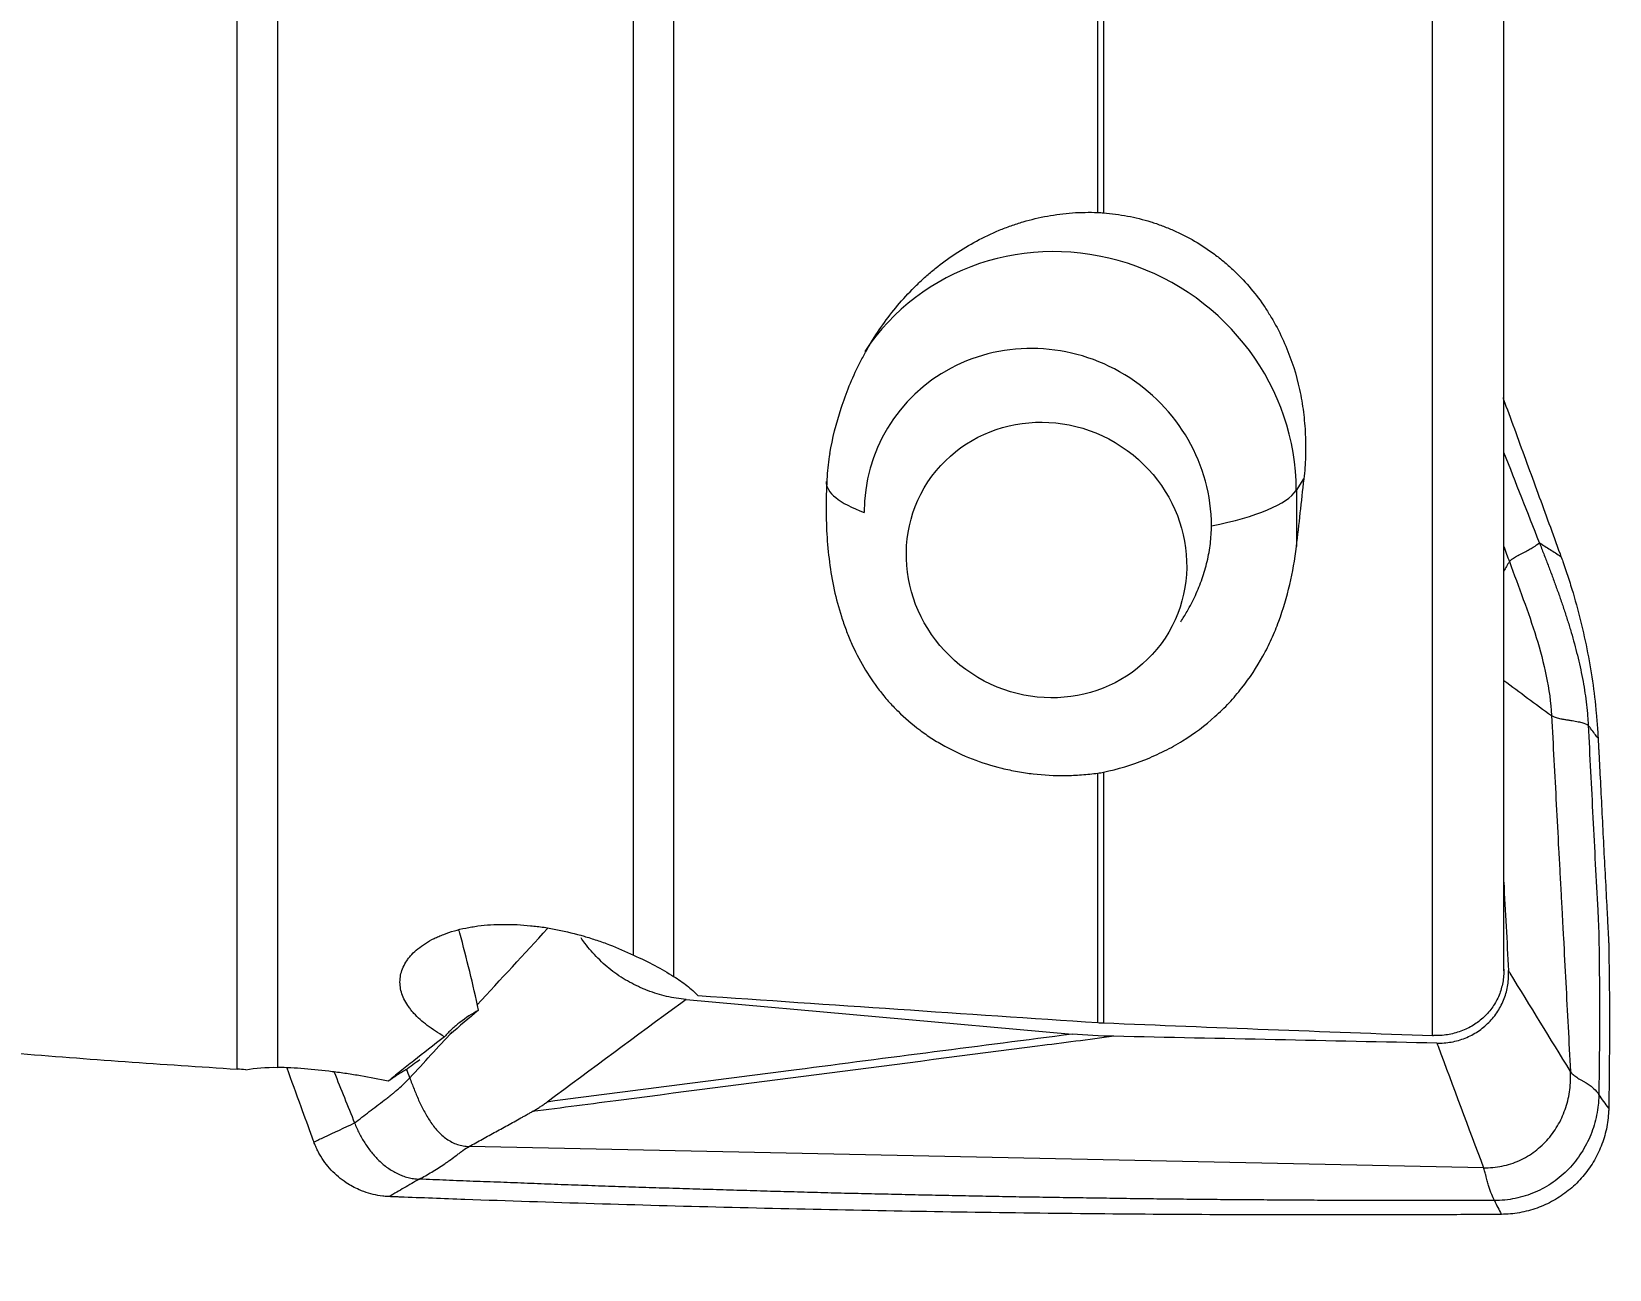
# Model space of a CAD drawing. Header units: millimetres. Extents: x -22 to 156, y -35 to 36.
# Drawn here: x 133.33 to 145, y -9.36 to -0.2 of the extents above; entities that cross this region are included whole.
import ezdxf

# ---------------------------------------------------------------- set-up
doc = ezdxf.new("R2010")
doc.units = ezdxf.units.MM
doc.layers.add('1', color=4, linetype='Continuous')
doc.layers.add('SK2', color=7, linetype='Continuous')
doc.styles.add('iso_b_vert', font='simplex.shx')
doc.dimstyles.get("Standard").update_dxf_attribs({"dimtxt": 0.18, "dimasz": 0.18, "dimexe": 0.18, "dimexo": 0.0625, "dimgap": 0.09, "dimtad": 1, "dimzin": 0, "dimdsep": 52, "dimtxsty": 'Standard', "dimcen": 0.09, "dimadec": 0, "dimazin": 0, "dimtfac": 1, "dimtdec": 4, "dimtofl": 0, "dimtmove": 0, "dimatfit": 3, "dimfxl": 1, "dimtolj": 1, "dimtzin": 0, "dimarcsym": 0})

# ---------------------------------------------------------------- blocks, each defined once
blk = doc.blocks.new('_U1')
at = {"layer": 'SK2', "lineweight": 13}
for p, q in [((49, -9.58475), (49, -26.75)), ((145, -10.5875), (145, -26.75)), ((145, -24.75), (49, -24.75))]:
    blk.add_line(p, q, dxfattribs=at)
at = {"layer": 'SK2', "lineweight": 18}
for points in [[(49, -24.75), (52.499998, -24.289216), (52.500002, -25.210784)], [(145, -24.75), (141.500002, -25.210784), (141.499998, -24.289216)]]:
    blk.add_solid(points, dxfattribs=at)
at = {"layer": 'SK2', "lineweight": 18, "char_height": 3.5, "attachment_point": 7, "line_spacing_factor": 1.084337, "style": 'iso_b_vert'}
for s, insert in [('\\W0.7298;OHX =', (86.824501, -23.717366)), ('\\W0.6740;96', (103.365566, -23.717366))]:
    blk.add_mtext(s, dxfattribs=dict(at, insert=insert))

msp = doc.modelspace()

# ---------------------------------------------------------------- linework, layer by layer
at = {"layer": '1', "lineweight": 13}
for p, q in [((137.781, -7.032), (137.781, 4.048)), ((138.078, 4.052), (138.078, -7.19)), ((141.216, -1.539), (141.216, 4.014)), ((141.258, 4.013), (141.258, -1.542)), ((134.85, -7.876), (134.85, 3.964)), ((135.148, 3.96), (135.148, -7.863)), ((143.692, -7.628), (143.692, 3.95)), ((142.684, -3.595), (142.74, -3.509)), ((142.684, -3.595), (142.684, -4.011)), ((141.216, -7.532), (141.216, -5.686)), ((141.258, -5.679), (141.258, -7.534))]:
    msp.add_line(p, q, dxfattribs=at)
at = {"layer": '1', "lineweight": 18}
for p, q in [((144.218, -7.15), (144.218, 3.766)), ((138.17, -7.361), (141.026, -7.617))]:
    msp.add_line(p, q, dxfattribs=at)
at = {"layer": '1', "lineweight": 13}
for major_axis, ratio, start_param, end_param in [((1.462, -0.962), 0.958644, 0.562717, 3.141555), ((-1.75, 0), 0.240724, 0.000006, 0.576388), ((-1.75, 0), 0.240724, 2.251045, 2.984513)]:
    msp.add_ellipse((140.955, -3.529), major_axis=major_axis, ratio=ratio, start_param=start_param, end_param=end_param, dxfattribs=at)
at = {"layer": '1', "lineweight": 18}
for centre, major_axis, ratio, start_param, end_param in [((140.772, -3.808), (-1.086, 0.715), 0.958644, -2.578876, 0.562717), ((141.668, -0.014), (0.335, 8.589), 0.153501, -2.048827, -1.983965), ((134.414, -10.86), (12.909, 11.245), 0.06723, 1.339706, 1.356359), ((137.16, -8.603), (3.136, 2.103), 0.317983, 1.664354, 1.69881)]:
    msp.add_ellipse(centre, major_axis=major_axis, ratio=ratio, start_param=start_param, end_param=end_param, dxfattribs=at)
msp.add_ellipse((140.836, -4.11), major_axis=(-0.877, 0.577), ratio=0.958644, dxfattribs=at)
for points, knots in [([(139.233, -3.323), (139.253, -3.209), (139.281, -3.097), (139.353, -2.876), (139.397, -2.768), (139.464, -2.634), (139.478, -2.608), (139.507, -2.555), (139.522, -2.529), (139.569, -2.451), (139.602, -2.401), (139.708, -2.255), (139.787, -2.163), (139.897, -2.055), (139.919, -2.034), (139.966, -1.993), (139.989, -1.973), (140.061, -1.915), (140.11, -1.879), (140.263, -1.777), (140.371, -1.719), (140.515, -1.659), (140.544, -1.648), (140.603, -1.627), (140.633, -1.618), (140.722, -1.591), (140.782, -1.577), (140.904, -1.555), (140.965, -1.547), (141.059, -1.54), (141.09, -1.539), (141.153, -1.538), (141.184, -1.538), (141.216, -1.539)], [0, 0, 0, 0, 0.125, 0.125, 0.25, 0.25, 0.28125, 0.28125, 0.3125, 0.3125, 0.375, 0.375, 0.5, 0.5, 0.53125, 0.53125, 0.5625, 0.5625, 0.625, 0.625, 0.75, 0.75, 0.78125, 0.78125, 0.8125, 0.8125, 0.875, 0.875, 0.9375, 0.9375, 0.96875, 0.96875, 1, 1, 1, 1]), ([(141.258, -1.542), (141.318, -1.547), (141.436, -1.563), (141.551, -1.591), (141.635, -1.617), (141.663, -1.627), (141.719, -1.648), (141.746, -1.659), (141.828, -1.695), (141.881, -1.722), (141.982, -1.781), (142.031, -1.813), (142.102, -1.866), (142.125, -1.884), (142.17, -1.921), (142.192, -1.941), (142.299, -2.041), (142.375, -2.13), (142.457, -2.248), (142.472, -2.273), (142.503, -2.322), (142.517, -2.347), (142.559, -2.423), (142.583, -2.475), (142.65, -2.632), (142.684, -2.739), (142.72, -2.905), (142.729, -2.96), (142.743, -3.071), (142.753, -3.181), (142.753, -3.291), (142.75, -3.4), (142.746, -3.455), (142.74, -3.509)], [0, 0, 0, 0, 0.0625, 0.125, 0.125, 0.15625, 0.15625, 0.1875, 0.1875, 0.25, 0.25, 0.3125, 0.3125, 0.34375, 0.34375, 0.375, 0.375, 0.5, 0.5, 0.53125, 0.53125, 0.5625, 0.5625, 0.625, 0.625, 0.75, 0.75, 0.8125, 0.8125, 0.875, 0.9375, 0.9375, 1, 1, 1, 1]), ([(144.212, -2.908), (144.213, -2.911), (144.217, -2.923), (144.248, -3.007), (144.335, -3.244), (144.471, -3.617), (144.582, -3.92), (144.639, -4.077), (144.641, -4.084)], [0, 0, 0, 0, 0.005761, 0.02963, 0.220574, 0.602463, 0.984351, 1, 1, 1, 1]), ([(139.213, -3.49), (139.204, -3.636), (139.203, -3.778), (139.219, -4.058), (139.237, -4.195), (139.28, -4.397), (139.298, -4.463), (139.329, -4.562), (139.341, -4.594), (139.365, -4.658), (139.378, -4.69), (139.419, -4.783), (139.45, -4.844), (139.519, -4.961), (139.557, -5.018), (139.61, -5.087), (139.621, -5.1), (139.643, -5.127), (139.677, -5.167), (139.713, -5.205), (139.788, -5.278), (139.841, -5.324), (139.927, -5.389), (139.957, -5.41), (140.003, -5.439), (140.019, -5.449), (140.051, -5.468), (140.067, -5.477), (140.148, -5.522), (140.216, -5.554), (140.356, -5.608), (140.429, -5.631), (140.525, -5.655), (140.544, -5.659), (140.583, -5.667), (140.641, -5.679), (140.699, -5.687), (140.817, -5.701), (140.896, -5.705), (140.996, -5.704), (141.016, -5.703), (141.056, -5.702), (141.076, -5.7), (141.136, -5.696), (141.176, -5.692), (141.216, -5.686)], [0, 0, 0, 0, 0.125, 0.125, 0.25, 0.25, 0.3125, 0.3125, 0.34375, 0.34375, 0.375, 0.375, 0.4375, 0.4375, 0.5, 0.5, 0.515625, 0.515625, 0.53125, 0.5625, 0.5625, 0.625, 0.625, 0.65625, 0.65625, 0.671875, 0.671875, 0.6875, 0.6875, 0.75, 0.75, 0.8125, 0.8125, 0.828125, 0.828125, 0.84375, 0.875, 0.875, 0.9375, 0.9375, 0.953125, 0.953125, 0.96875, 0.96875, 1, 1, 1, 1]), ([(141.829, -4.567), (141.845, -4.542), (141.861, -4.517), (141.887, -4.472), (141.898, -4.452), (141.918, -4.412), (141.928, -4.392), (141.956, -4.332), (141.972, -4.29), (142.002, -4.206), (142.014, -4.164), (142.035, -4.076), (142.043, -4.032), (142.053, -3.945), (142.056, -3.901), (142.056, -3.857)], [0, 0, 0, 0, 0.118865, 0.118865, 0.206978, 0.206978, 0.295092, 0.295092, 0.471319, 0.471319, 0.647546, 0.647546, 0.823773, 0.823773, 1, 1, 1, 1]), ([(141.258, -5.679), (141.365, -5.657), (141.467, -5.626), (141.613, -5.568), (141.661, -5.546), (141.731, -5.511), (141.754, -5.499), (141.799, -5.474), (141.821, -5.461), (141.929, -5.394), (142.009, -5.334), (142.1, -5.252), (142.118, -5.236), (142.153, -5.201), (142.17, -5.184), (142.22, -5.131), (142.251, -5.094), (142.34, -4.982), (142.391, -4.903), (142.46, -4.779), (142.481, -4.737), (142.51, -4.672), (142.52, -4.65), (142.538, -4.607), (142.546, -4.585), (142.587, -4.474), (142.614, -4.384), (142.657, -4.2), (142.673, -4.106), (142.684, -4.011)], [0, 0, 0, 0, 0.125, 0.125, 0.1875, 0.1875, 0.21875, 0.21875, 0.25, 0.25, 0.375, 0.375, 0.40625, 0.40625, 0.4375, 0.4375, 0.5, 0.5, 0.625, 0.625, 0.6875, 0.6875, 0.71875, 0.71875, 0.75, 0.75, 0.875, 0.875, 1, 1, 1, 1]), ([(144.26, -4.122), (144.262, -4.118), (144.271, -4.109), (144.291, -4.095), (144.311, -4.084), (144.321, -4.078), (144.328, -4.075), (144.338, -4.07), (144.353, -4.062), (144.378, -4.049), (144.407, -4.033), (144.447, -4.009), (144.47, -3.993), (144.482, -3.983)], [0, 0, 0, 0, 0.125, 0.25, 0.3125, 0.34375, 0.359375, 0.375, 0.4375, 0.5, 0.625, 0.75, 1, 1, 1, 1]), ([(144.482, -3.983), (144.488, -3.996), (144.498, -4.024), (144.514, -4.065), (144.53, -4.106), (144.546, -4.147), (144.561, -4.188), (144.577, -4.229), (144.592, -4.271), (144.612, -4.326), (144.637, -4.395), (144.665, -4.478), (144.692, -4.562), (144.718, -4.646), (144.741, -4.73), (144.763, -4.815), (144.783, -4.9), (144.801, -4.986), (144.816, -5.072), (144.828, -5.159), (144.836, -5.231), (144.84, -5.289), (144.842, -5.318), (144.843, -5.332)], [0, 0, 0, 0, 0.03125, 0.0625, 0.09375, 0.125, 0.15625, 0.1875, 0.21875, 0.25, 0.3125, 0.375, 0.4375, 0.5, 0.5625, 0.625, 0.6875, 0.75, 0.8125, 0.875, 0.9375, 0.96875, 1, 1, 1, 1]), ([(144.641, -4.084), (144.646, -4.096), (144.658, -4.128), (144.682, -4.199), (144.726, -4.334), (144.781, -4.529), (144.835, -4.766), (144.877, -5.005), (144.9, -5.205), (144.911, -5.345), (144.915, -5.406), (144.916, -5.428), (144.916, -5.429)], [0, 0, 0, 0, 0.029563, 0.073545, 0.161507, 0.337432, 0.513357, 0.689282, 0.865207, 0.953169, 0.99715, 1, 1, 1, 1]), ([(144.572, -5.261), (144.577, -5.264), (144.59, -5.271), (144.615, -5.279), (144.638, -5.284), (144.65, -5.286), (144.658, -5.287), (144.669, -5.289), (144.683, -5.292), (144.701, -5.294), (144.726, -5.298), (144.759, -5.304), (144.809, -5.315), (144.833, -5.325), (144.843, -5.332)], [0, 0, 0, 0, 0.125, 0.25, 0.3125, 0.34375, 0.359375, 0.375, 0.4375, 0.46875, 0.5, 0.625, 0.75, 1, 1, 1, 1]), ([(144.572, -5.261), (144.583, -5.48), (144.601, -5.809), (144.621, -6.193), (144.633, -6.412), (144.64, -6.536), (144.644, -6.618), (144.646, -6.659), (144.648, -6.693), (144.65, -6.721), (144.651, -6.741), (144.652, -6.762), (144.653, -6.789), (144.656, -6.837), (144.664, -6.988), (144.677, -7.235), (144.694, -7.564), (144.706, -7.783), (144.712, -7.893)], [0, 0, 0, 0, 0.25, 0.375, 0.4375, 0.5, 0.515625, 0.53125, 0.546875, 0.554688, 0.5625, 0.570312, 0.578125, 0.59375, 0.625, 0.75, 0.875, 1, 1, 1, 1]), ([(144.843, -5.332), (144.854, -5.56), (144.872, -5.902), (144.895, -6.359), (144.909, -6.615), (144.917, -6.773), (144.919, -6.814), (144.92, -6.837), (144.92, -6.844), (144.921, -6.851), (144.921, -6.852), (144.921, -6.853), (144.921, -6.854), (144.921, -6.856), (144.921, -6.857), (144.921, -6.86), (144.921, -6.863), (144.921, -6.867), (144.922, -6.873), (144.922, -6.877), (144.922, -6.885), (144.922, -6.896), (144.922, -6.921), (144.923, -6.969), (144.925, -7.126), (144.928, -7.495), (144.925, -7.836), (144.921, -8.064)], [0, 0, 0, 0, 0.25, 0.375, 0.5, 0.53125, 0.546875, 0.546875, 0.554687, 0.554687, 0.555664, 0.555664, 0.556641, 0.556641, 0.558594, 0.558594, 0.560547, 0.5625, 0.5625, 0.566406, 0.566406, 0.570312, 0.578125, 0.59375, 0.625, 0.75, 1, 1, 1, 1]), ([(144.916, -5.429), (144.917, -5.447), (144.919, -5.476), (144.923, -5.573), (144.932, -5.73), (144.947, -6.035), (144.963, -6.35), (144.978, -6.625), (144.986, -6.783), (144.99, -6.866), (144.993, -6.916), (144.993, -6.93), (144.994, -6.943), (144.995, -6.952), (144.995, -6.962), (144.995, -6.975), (144.995, -6.994), (144.996, -7.048), (144.998, -7.176), (145, -7.373), (145, -7.609), (144.999, -7.845), (144.997, -8.012), (144.996, -8.11), (144.995, -8.135), (144.995, -8.153), (144.995, -8.162), (144.995, -8.165)], [0, 0, 0, 0, 0.020172, 0.030957, 0.106451, 0.19273, 0.365288, 0.451567, 0.494707, 0.537846, 0.543238, 0.548631, 0.554023, 0.55672, 0.559416, 0.564808, 0.570201, 0.580986, 0.624125, 0.710404, 0.796683, 0.882962, 0.969241, 0.980026, 0.990811, 0.996203, 1, 1, 1, 1]), ([(136.383, -7.636), (136.359, -7.623), (136.337, -7.609), (136.295, -7.581), (136.275, -7.567), (136.218, -7.524), (136.185, -7.495), (136.15, -7.456), (136.144, -7.448), (136.131, -7.432), (136.125, -7.424), (136.108, -7.4), (136.098, -7.384), (136.072, -7.335), (136.061, -7.303), (136.054, -7.253), (136.053, -7.236), (136.055, -7.202), (136.057, -7.186), (136.069, -7.137), (136.083, -7.105), (136.11, -7.066), (136.115, -7.058), (136.127, -7.043), (136.134, -7.035), (136.155, -7.013), (136.17, -6.999), (136.22, -6.958), (136.26, -6.932), (136.317, -6.904), (136.329, -6.899), (136.352, -6.889), (136.389, -6.874), (136.455, -6.852), (136.511, -6.838), (136.555, -6.829), (136.57, -6.827), (136.6, -6.822), (136.615, -6.819), (136.692, -6.809), (136.755, -6.805), (136.853, -6.805), (136.887, -6.805), (136.953, -6.809), (137.019, -6.814), (137.086, -6.822), (137.152, -6.832), (137.186, -6.838), (137.286, -6.858), (137.351, -6.874), (137.447, -6.902), (137.478, -6.912), (137.541, -6.933), (137.572, -6.944), (137.664, -6.979), (137.723, -7.005), (137.781, -7.032)], [0, 0, 0, 0, 0.03125, 0.03125, 0.0625, 0.0625, 0.125, 0.125, 0.140625, 0.140625, 0.15625, 0.15625, 0.1875, 0.1875, 0.25, 0.25, 0.28125, 0.28125, 0.3125, 0.3125, 0.375, 0.375, 0.390625, 0.390625, 0.40625, 0.40625, 0.4375, 0.4375, 0.5, 0.5, 0.515625, 0.515625, 0.53125, 0.5625, 0.59375, 0.59375, 0.609375, 0.609375, 0.625, 0.625, 0.6875, 0.6875, 0.71875, 0.71875, 0.75, 0.78125, 0.78125, 0.8125, 0.8125, 0.875, 0.875, 0.90625, 0.90625, 0.9375, 0.9375, 1, 1, 1, 1]), ([(136.635, -7.44), (136.594, -7.249), (136.547, -7.059), (136.495, -6.863), (136.493, -6.857), (136.492, -6.851)], [0, 0, 0, 0, 0.968992, 0.968992, 1, 1, 1, 1]), ([(138.17, -7.361), (138.121, -7.356), (138.073, -7.349), (137.978, -7.327), (137.932, -7.312), (137.874, -7.29), (137.863, -7.286), (137.84, -7.276), (137.829, -7.271), (137.795, -7.255), (137.773, -7.244), (137.709, -7.209), (137.668, -7.182), (137.609, -7.138), (137.59, -7.122), (137.553, -7.09), (137.535, -7.073), (137.483, -7.021), (137.44, -6.971), (137.402, -6.918), (137.393, -6.904)], [0, 0, 0, 0, 0.157601, 0.157601, 0.315203, 0.315203, 0.354603, 0.354603, 0.394003, 0.394003, 0.472804, 0.472804, 0.630405, 0.630405, 0.709206, 0.709206, 0.788007, 0.788007, 0.945608, 1, 1, 1, 1]), ([(137.781, -7.032), (137.836, -7.058), (137.889, -7.084), (137.988, -7.136), (138.034, -7.163), (138.078, -7.19)], [0, 0, 0, 0, 0.5, 0.5, 1, 1, 1, 1]), ([(138.078, -7.19), (138.113, -7.212), (138.146, -7.235), (138.206, -7.282), (138.233, -7.307), (138.258, -7.332)], [0, 0, 0, 0, 0.5, 0.5, 1, 1, 1, 1]), ([(144.218, -7.136), (144.219, -7.153), (144.218, -7.17), (144.216, -7.202), (144.212, -7.235), (144.204, -7.267), (144.195, -7.298), (144.19, -7.314), (144.171, -7.359), (144.155, -7.388), (144.127, -7.429), (144.117, -7.442), (144.096, -7.467), (144.084, -7.479), (144.048, -7.513), (144.022, -7.533), (143.979, -7.56), (143.964, -7.568), (143.933, -7.583), (143.902, -7.596), (143.869, -7.606), (143.836, -7.615), (143.819, -7.618), (143.768, -7.627), (143.733, -7.629), (143.698, -7.628)], [0, 0, 0, 0, 0.0625, 0.0625, 0.125, 0.1875, 0.1875, 0.25, 0.25, 0.375, 0.375, 0.4375, 0.4375, 0.5, 0.5, 0.625, 0.625, 0.6875, 0.6875, 0.75, 0.8125, 0.8125, 0.875, 0.875, 1, 1, 1, 1]), ([(136.635, -7.44), (136.586, -7.467), (136.54, -7.497), (136.487, -7.538), (136.477, -7.546), (136.457, -7.563), (136.427, -7.589), (136.4, -7.617), (136.383, -7.636)], [0, 0, 0, 0, 0.5, 0.5, 0.625, 0.625, 0.75, 1, 1, 1, 1]), ([(131.543, -7.613), (131.818, -7.639), (132.093, -7.664), (132.644, -7.712), (132.919, -7.735), (133.47, -7.779), (133.746, -7.8), (134.297, -7.84), (134.574, -7.858), (134.85, -7.876)], [0, 0, 0, 0, 0.25, 0.25, 0.5, 0.5, 0.75, 0.75, 1, 1, 1, 1]), ([(136.383, -7.636), (136.302, -7.699), (136.226, -7.758), (136.121, -7.841), (136.087, -7.867), (136.024, -7.918), (135.995, -7.943), (135.967, -7.966)], [0, 0, 0, 0, 0.5, 0.5, 0.75, 0.75, 1, 1, 1, 1]), ([(135.967, -7.966), (135.9, -7.951), (135.831, -7.938), (135.728, -7.92), (135.693, -7.914), (135.641, -7.907), (135.623, -7.904), (135.588, -7.899), (135.57, -7.897), (135.483, -7.886), (135.414, -7.879), (135.279, -7.868), (135.213, -7.864), (135.148, -7.863)], [0, 0, 0, 0, 0.25, 0.25, 0.375, 0.375, 0.4375, 0.4375, 0.5, 0.5, 0.75, 0.75, 1, 1, 1, 1]), ([(135.417, -8.415), (135.416, -8.412), (135.412, -8.4), (135.381, -8.315), (135.315, -8.134), (135.253, -7.964), (135.218, -7.868)], [0, 0, 0, 0, 0.012419, 0.063859, 0.475374, 1, 1, 1, 1]), ([(136.097, -7.882), (136.086, -7.888), (136.075, -7.894), (136.053, -7.907), (136.042, -7.914), (136.01, -7.935), (135.988, -7.95), (135.967, -7.966)], [0, 0, 0, 0, 0.25, 0.25, 0.5, 0.5, 1, 1, 1, 1]), ([(144.712, -7.893), (144.717, -7.901), (144.729, -7.916), (144.752, -7.933), (144.774, -7.947), (144.793, -7.957), (144.808, -7.965), (144.819, -7.972), (144.835, -7.982), (144.858, -7.997), (144.892, -8.026), (144.912, -8.048), (144.921, -8.064)], [0, 0, 0, 0, 0.125, 0.25, 0.3125, 0.375, 0.4375, 0.46875, 0.5, 0.625, 0.75, 1, 1, 1, 1]), ([(135.718, -8.274), (135.753, -8.246), (135.808, -8.204), (135.881, -8.148), (135.928, -8.113), (135.965, -8.085), (135.985, -8.069), (135.998, -8.058), (136.007, -8.051), (136.022, -8.039), (136.05, -8.015), (136.088, -7.98), (136.114, -7.953), (136.126, -7.94)], [0, 0, 0, 0, 0.25, 0.375, 0.5, 0.5625, 0.625, 0.640625, 0.65625, 0.6875, 0.75, 0.875, 1, 1, 1, 1]), ([(136.126, -7.94), (136.136, -7.968), (136.157, -8.023), (136.191, -8.105), (136.23, -8.185), (136.275, -8.262), (136.32, -8.322), (136.363, -8.364), (136.398, -8.393), (136.436, -8.416), (136.478, -8.434), (136.521, -8.445), (136.551, -8.447), (136.566, -8.448)], [0, 0, 0, 0, 0.125, 0.25, 0.375, 0.5, 0.625, 0.6875, 0.75, 0.8125, 0.875, 0.9375, 1, 1, 1, 1]), ([(137.032, -8.19), (137.032, -8.19), (137.041, -8.185), (137.058, -8.175), (137.082, -8.16), (137.107, -8.144), (137.127, -8.13), (137.138, -8.122), (137.142, -8.119)], [0, 0, 0, 0, 0.011385, 0.233983, 0.456581, 0.679179, 0.901777, 1, 1, 1, 1]), ([(144.995, -8.165), (144.995, -8.167), (144.995, -8.174), (144.994, -8.186), (144.992, -8.221), (144.987, -8.27), (144.97, -8.358), (144.936, -8.462), (144.874, -8.58), (144.795, -8.686), (144.698, -8.777), (144.588, -8.851), (144.466, -8.907), (144.357, -8.936), (144.268, -8.948), (144.222, -8.95), (144.201, -8.95)], [0, 0, 0, 0, 0.003982, 0.017442, 0.030902, 0.08474, 0.138579, 0.246257, 0.353934, 0.461612, 0.56929, 0.676967, 0.784645, 0.892322, 0.946161, 1, 1, 1, 1]), ([(135.718, -8.274), (135.728, -8.3), (135.751, -8.35), (135.792, -8.423), (135.841, -8.491), (135.897, -8.553), (135.951, -8.599), (135.998, -8.629), (136.035, -8.649), (136.073, -8.665), (136.113, -8.678), (136.154, -8.686), (136.182, -8.689), (136.196, -8.689)], [0, 0, 0, 0, 0.125, 0.25, 0.375, 0.5, 0.625, 0.6875, 0.75, 0.8125, 0.875, 0.9375, 1, 1, 1, 1]), ([(136.566, -8.448), (136.582, -8.439), (136.615, -8.421), (136.68, -8.384), (136.762, -8.339), (136.861, -8.285), (136.935, -8.244), (136.984, -8.217), (137.008, -8.203), (137.024, -8.194), (137.032, -8.19)], [0, 0, 0, 0, 0.105547, 0.211095, 0.422189, 0.633284, 0.844379, 0.897152, 0.949926, 1, 1, 1, 1]), ([(135.974, -8.819), (135.97, -8.819), (135.96, -8.819), (135.944, -8.817), (135.908, -8.814), (135.855, -8.804), (135.797, -8.787), (135.729, -8.759), (135.644, -8.713), (135.541, -8.626), (135.475, -8.537), (135.442, -8.473), (135.429, -8.445), (135.421, -8.425), (135.418, -8.417), (135.417, -8.415)], [0, 0, 0, 0, 0.016627, 0.041512, 0.066396, 0.165935, 0.265474, 0.315244, 0.464552, 0.66363, 0.862708, 0.912477, 0.962247, 0.987131, 1, 1, 1, 1]), ([(136.196, -8.689), (136.227, -8.673), (136.273, -8.647), (136.335, -8.609), (136.374, -8.583), (136.404, -8.562), (136.435, -8.541), (136.466, -8.518), (136.496, -8.495), (136.527, -8.471), (136.55, -8.456), (136.566, -8.448)], [0, 0, 0, 0, 0.25, 0.375, 0.5, 0.5625, 0.625, 0.75, 0.8125, 0.875, 1, 1, 1, 1]), ([(144.149, -8.848), (144.142, -8.835), (144.129, -8.804), (144.112, -8.756), (144.1, -8.716), (144.094, -8.692), (144.089, -8.676), (144.086, -8.663), (144.083, -8.65), (144.077, -8.629), (144.072, -8.614), (144.069, -8.605)], [0, 0, 0, 0, 0.25, 0.5, 0.625, 0.6875, 0.75, 0.78125, 0.8125, 0.875, 1, 1, 1, 1]), ([(144.149, -8.848), (144.083, -8.848), (143.952, -8.848), (143.754, -8.849), (143.557, -8.848), (143.359, -8.848), (143.162, -8.848), (142.964, -8.847), (142.766, -8.846), (142.568, -8.845), (142.37, -8.843), (142.172, -8.842), (141.974, -8.84), (141.776, -8.838), (141.578, -8.836), (141.379, -8.833), (141.181, -8.83), (140.983, -8.827), (140.784, -8.824), (140.585, -8.821), (140.387, -8.817), (140.188, -8.813), (139.989, -8.809), (139.79, -8.805), (139.591, -8.8), (139.392, -8.796), (139.193, -8.791), (138.993, -8.785), (138.794, -8.78), (138.595, -8.774), (138.395, -8.768), (138.196, -8.762), (137.996, -8.756), (137.796, -8.75), (137.596, -8.743), (137.397, -8.736), (137.197, -8.729), (136.997, -8.721), (136.797, -8.713), (136.596, -8.706), (136.396, -8.698), (136.263, -8.692), (136.196, -8.689)], [0, 0, 0, 0, 0.024821, 0.049651, 0.07449, 0.099338, 0.124195, 0.149062, 0.173938, 0.198823, 0.223717, 0.248621, 0.273533, 0.298455, 0.323386, 0.348326, 0.373276, 0.398234, 0.423202, 0.448179, 0.473165, 0.498161, 0.523165, 0.548179, 0.573202, 0.598234, 0.623276, 0.648326, 0.673386, 0.698455, 0.723533, 0.748621, 0.773717, 0.798823, 0.823938, 0.849062, 0.874195, 0.899338, 0.92449, 0.949651, 0.974821, 1, 1, 1, 1]), ([(143.706, -8.953), (143.551, -8.954), (143.077, -8.955), (141.965, -8.954), (140.368, -8.94), (138.451, -8.902), (137.01, -8.858), (136.205, -8.828), (136.024, -8.821), (135.999, -8.82), (135.983, -8.819), (135.976, -8.819), (135.974, -8.819)], [0, 0, 0, 0, 0.060095, 0.184039, 0.431927, 0.679814, 0.927702, 0.989674, 0.993547, 0.997421, 0.999357, 1, 1, 1, 1]), ([(144.2, -8.95), (144.189, -8.95), (144.11, -8.951), (143.95, -8.952), (143.796, -8.953), (143.711, -8.953), (143.706, -8.953)], [0, 0, 0, 0, 0.058969, 0.484374, 0.970551, 1, 1, 1, 1])]:
    msp.add_open_spline(points, degree=3, knots=knots, dxfattribs=at)
for points in [[(141.216, -1.539), (141.23, -1.54), (141.244, -1.541), (141.258, -1.542)], [(139.233, -3.323), (139.223, -3.379), (139.216, -3.435), (139.213, -3.49)], [(144.482, -3.983), (144.395, -3.76), (144.308, -3.538), (144.22, -3.316)], [(144.26, -4.122), (144.294, -4.215), (144.364, -4.401), (144.462, -4.681), (144.539, -4.968), (144.567, -5.163), (144.572, -5.261)], [(141.216, -5.686), (141.23, -5.685), (141.244, -5.682), (141.258, -5.679)], [(144.218, -6.493), (144.23, -6.711), (144.242, -6.929), (144.253, -7.147)], [(136.625, -7.4), (136.799, -7.212), (136.972, -7.024), (137.146, -6.836)], [(143.723, -7.684), (143.759, -7.684), (143.831, -7.679), (143.935, -7.649), (144.029, -7.6), (144.111, -7.533), (144.177, -7.45), (144.225, -7.356), (144.252, -7.253), (144.255, -7.182), (144.253, -7.147)], [(138.258, -7.332), (139.244, -7.398), (140.23, -7.466), (141.216, -7.532)], [(138.13, -7.39), (137.801, -7.633), (137.471, -7.876), (137.142, -8.119)], [(138.17, -7.361), (138.157, -7.371), (138.143, -7.38), (138.13, -7.39)], [(141.216, -7.532), (141.23, -7.533), (141.244, -7.534), (141.258, -7.534)], [(141.258, -7.534), (142.07, -7.567), (142.881, -7.598), (143.692, -7.628)], [(136.126, -7.94), (136.231, -7.827), (136.335, -7.714), (136.439, -7.601)], [(141.334, -7.633), (141.231, -7.631), (141.128, -7.626), (141.026, -7.617)], [(143.723, -7.684), (142.927, -7.667), (142.13, -7.65), (141.334, -7.633)], [(143.692, -7.628), (143.694, -7.628), (143.696, -7.628), (143.698, -7.628)], [(134.913, -7.881), (134.892, -7.879), (134.871, -7.877), (134.85, -7.876)], [(134.913, -7.881), (134.984, -7.867), (135.063, -7.86), (135.148, -7.863)], [(135.567, -7.898), (135.617, -8.024), (135.667, -8.149), (135.718, -8.274)], [(144.069, -8.605), (141.568, -8.553), (139.067, -8.5), (136.566, -8.448)], [(144.201, -8.95), (144.2, -8.95), (144.2, -8.95), (144.2, -8.95)]]:
    msp.add_open_spline(points, degree=3, dxfattribs=at)
at = {"layer": '1', "lineweight": 13}
for points in [[(144.218, -4.009), (144.232, -4.047), (144.246, -4.085), (144.26, -4.122)], [(144.26, -4.122), (144.246, -4.145), (144.232, -4.169), (144.218, -4.192)], [(144.218, -5.001), (144.336, -5.088), (144.454, -5.174), (144.572, -5.261)], [(144.265, -7.165), (144.261, -7.159), (144.257, -7.153), (144.253, -7.147)], [(144.712, -7.893), (144.563, -7.65), (144.414, -7.408), (144.265, -7.165)], [(143.723, -7.684), (143.726, -7.691), (143.729, -7.699), (143.732, -7.707)], [(143.732, -7.707), (143.844, -8.006), (143.956, -8.306), (144.069, -8.605)], [(136.126, -7.94), (136.119, -7.919), (136.111, -7.898), (136.103, -7.877)], [(144.069, -8.605), (144.115, -8.606), (144.206, -8.598), (144.336, -8.556), (144.453, -8.486), (144.551, -8.394), (144.628, -8.284), (144.681, -8.16), (144.711, -8.029), (144.714, -7.938), (144.712, -7.893)], [(144.995, -8.165), (144.97, -8.131), (144.946, -8.098), (144.921, -8.064)], [(144.149, -8.848), (144.166, -8.882), (144.183, -8.916), (144.2, -8.95)]]:
    msp.add_open_spline(points, degree=3, dxfattribs=at)
for points, knots in [([(144.482, -3.983), (144.496, -3.991), (144.522, -4.008), (144.562, -4.033), (144.602, -4.058), (144.628, -4.075), (144.641, -4.084)], [0, 0, 0, 0, 0.249256, 0.499008, 0.749256, 1, 1, 1, 1]), ([(144.916, -5.429), (144.91, -5.421), (144.885, -5.388), (144.861, -5.356), (144.843, -5.332)], [0, 0, 0, 0, 0.25309, 1, 1, 1, 1]), ([(141.334, -7.633), (141.146, -7.658), (140.958, -7.682), (139.744, -7.839), (138.717, -7.972), (137.471, -8.133), (137.251, -8.162), (137.032, -8.19)], [0, 0, 0, 0, 0.130934, 0.130934, 0.846851, 0.846851, 1, 1, 1, 1]), ([(141.026, -7.617), (140.346, -7.705), (139.666, -7.793), (138.371, -7.96), (137.757, -8.04), (137.142, -8.119)], [0, 0, 0, 0, 0.52521, 0.52521, 1, 1, 1, 1]), ([(144.921, -8.064), (144.921, -8.065), (144.921, -8.069), (144.921, -8.075), (144.921, -8.086), (144.92, -8.108), (144.916, -8.153), (144.906, -8.216), (144.888, -8.29), (144.863, -8.361), (144.831, -8.43), (144.793, -8.496), (144.749, -8.557), (144.683, -8.634), (144.605, -8.7), (144.519, -8.754), (144.45, -8.788), (144.378, -8.814), (144.303, -8.834), (144.227, -8.845), (144.175, -8.848), (144.149, -8.848)], [0, 0, 0, 0, 0.003906, 0.007812, 0.015625, 0.03125, 0.0625, 0.125, 0.1875, 0.25, 0.3125, 0.375, 0.4375, 0.5, 0.625, 0.6875, 0.75, 0.8125, 0.875, 0.9375, 1, 1, 1, 1]), ([(135.417, -8.415), (135.442, -8.403), (135.542, -8.356), (135.643, -8.309), (135.718, -8.274)], [0, 0, 0, 0, 0.251787, 1, 1, 1, 1]), ([(136.196, -8.689), (136.159, -8.711), (136.085, -8.754), (136.011, -8.797), (135.974, -8.819)], [0, 0, 0, 0, 0.50122, 1, 1, 1, 1])]:
    msp.add_open_spline(points, degree=3, knots=knots, dxfattribs=at)

# ---------------------------------------------------------------- dimensions: what is measured, and where the dimension line sits
at = {"layer": 'SK2', "lineweight": 18}
dim = msp.add_linear_dim(base=(49, -24.75), p1=(145, -9), p2=(49, -7.997), dimstyle='Standard', override={"dimtxt": 3.5, "dimasz": 3.5, "dimexe": 2, "dimexo": 1.5875, "dimgap": 1.75, "dimtad": 1, "dimtih": 1, "dimtoh": 0, "dimdec": 2, "dimlfac": 1, "dimzin": 8, "dimdsep": 46, "dimlunit": 2, "dimpost": '<>', "dimtxsty": 'iso_b_vert', "dimsah": 1, "dimse1": 0, "dimse2": 0, "dimsd1": 0, "dimsd2": 0, "dimclrd": 2, "dimclre": 2, "dimclrt": 2, "dimtol": 0, "dimtm": -0.1, "dimtfac": 1, "dimtdec": 2, "dimtofl": 1, "dimtmove": 0, "dimtzin": 8, "dimlwd": 13, "dimlwe": 13}, dxfattribs=at)
dim.commit()
dim.dimension.update_dxf_attribs({"geometry": '_U1', "text_midpoint": (97, -24.75)})

doc.saveas('drawing.dxf')
